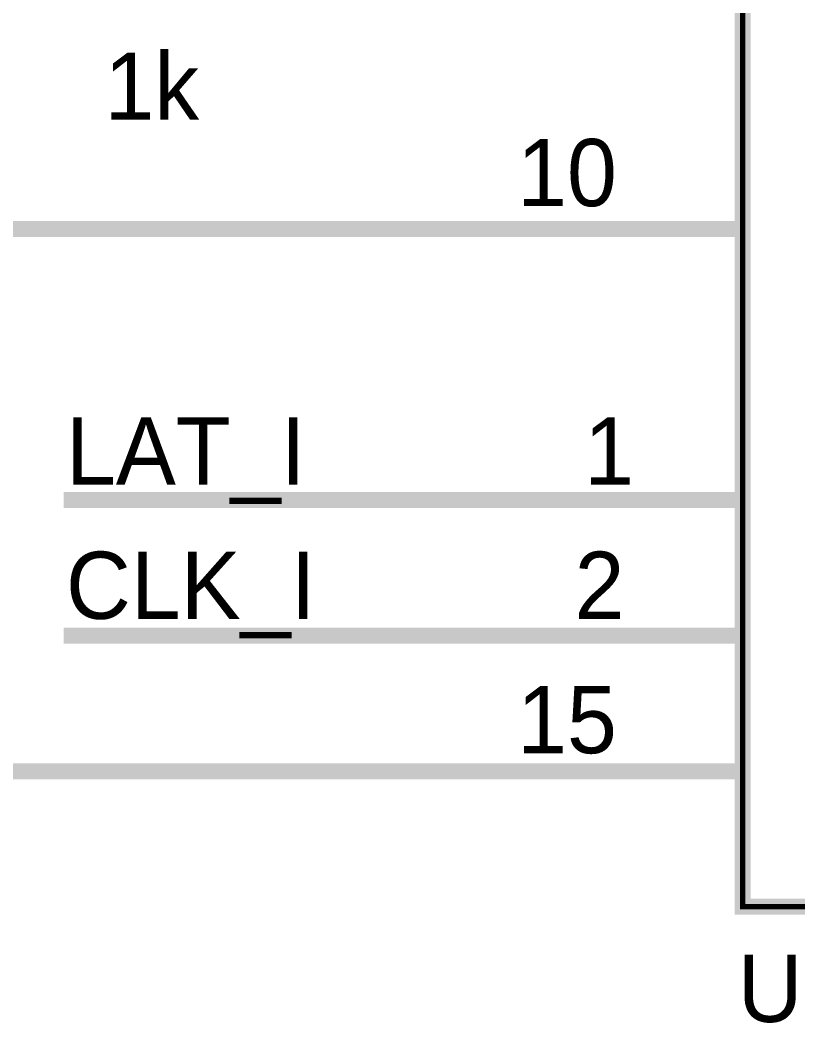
# Model space of a CAD drawing. Header units: inches. Extents: x 0 to 22.3, y 0 to 15.7.
# Drawn here: x 18.468 to 19.041, y 8.514 to 9.253 of the extents above; entities that cross this region are included whole.
import ezdxf

# ---------------------------------------------------------------- set-up
doc = ezdxf.new("R2010")
doc.units = ezdxf.units.IN
doc.header["$MEASUREMENT"] = 0
doc.layers.add('Sheet', color=255, linetype='Continuous')

msp = doc.modelspace()

# ---------------------------------------------------------------- linework, layer by layer
at = {"layer": 'Sheet'}
for points in [[(19.00062, 10.29959, 0.0118, 0.0118, 0), (19.70081, 10.29959, 0.0118, 0.0118, 0), (19.70081, 8.59964, 0.0118, 0.0118, 0), (19.00062, 8.59964, 0.0118, 0.0118, 0), (19.00062, 10.29959, 0.0118, 0.0118, 0)], [(19.00062, 10.29959, 0.0039, 0.0039, 0), (19.00062, 8.59964, 0.0039, 0.0039, 0), (19.70081, 8.59964, 0.0039, 0.0039, 0), (19.70081, 10.29959, 0.0039, 0.0039, 0), (19.00062, 10.29959, 0.0039, 0.0039, 0), (19.00062, 10.29959, 0.0039, 0.0039, 0)]]:
    msp.add_lwpolyline(points, format="xyseb", close=True, dxfattribs=at)
for points in [[(18.80082, 9.0991, 0.0118, 0.0118, 0), (18.00073, 9.0991, 0.0118, 0.0118, 0)], [(19.00062, 9.0991, 0.0118, 0.0118, 0), (18.80082, 9.0991, 0.0118, 0.0118, 0)], [(18.80082, 8.89932, 0.0118, 0.0118, 0), (18.50023, 8.89932, 0.0118, 0.0118, 0)], [(19.00062, 8.89932, 0.0118, 0.0118, 0), (18.80082, 8.89932, 0.0118, 0.0118, 0)], [(18.80082, 8.79943, 0.0118, 0.0118, 0), (18.50023, 8.79943, 0.0118, 0.0118, 0)], [(19.00062, 8.79943, 0.0118, 0.0118, 0), (18.80082, 8.79943, 0.0118, 0.0118, 0)], [(18.80082, 8.69953, 0.0118, 0.0118, 0), (18.00073, 8.69953, 0.0118, 0.0118, 0)], [(19.00062, 8.69953, 0.0118, 0.0118, 0), (18.80082, 8.69953, 0.0118, 0.0118, 0)]]:
    msp.add_lwpolyline(points, format="xyseb", dxfattribs=at)

# ---------------------------------------------------------------- texts
for s, height, p in [('1k', 0.049505, (18.53029, 9.17955)), ('10', 0.049505, (18.83441, 9.1159)), ('LAT_I', 0.049505, (18.502, 8.91081)), ('1', 0.0495, (18.88392, 8.91081)), ('CLK_I', 0.049505, (18.502, 8.8118)), ('2', 0.0495, (18.87685, 8.8118)), ('15', 0.049505, (18.83441, 8.71279)), ('U2', 0.049505, (18.99708, 8.51477))]:
    msp.add_text(s, height=height, dxfattribs=at).set_placement(p)

doc.saveas('drawing.dxf')
